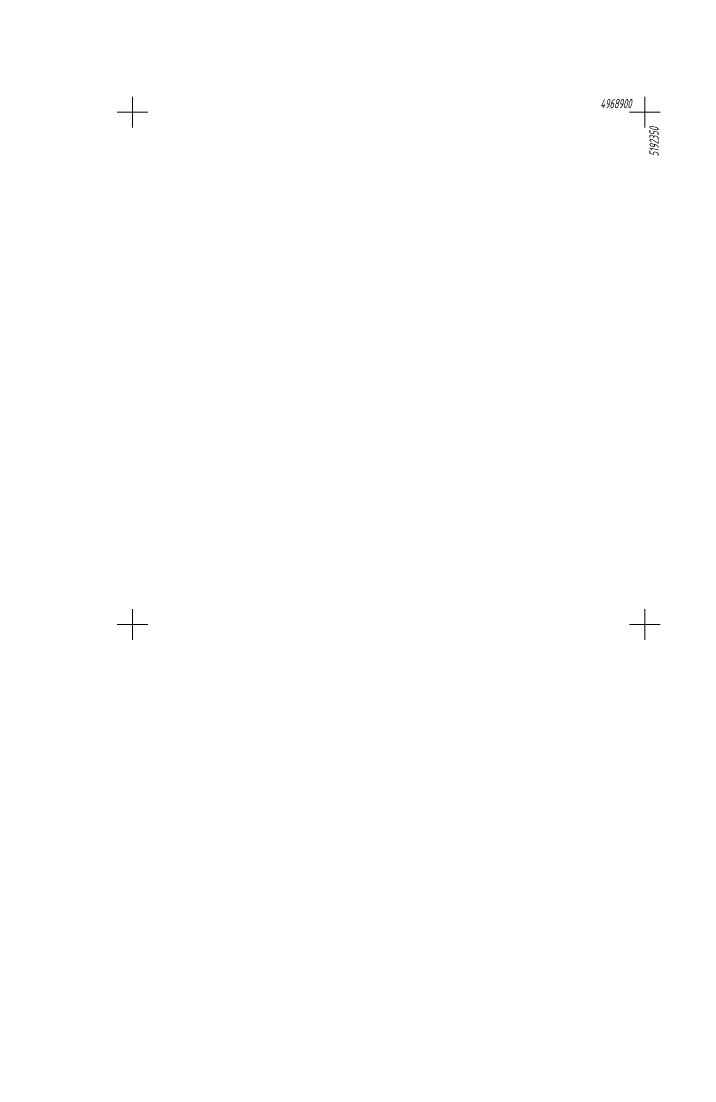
# Model space of a CAD drawing. Header units: metres. Extents: x -857 to 4713, y -766 to 4803.
# Drawn here: x 1877.7 to 1943.4, y 1200.9 to 1304.3 of the extents above; entities that cross this region are included whole.
import ezdxf

# ---------------------------------------------------------------- set-up
doc = ezdxf.new("R2010")
doc.units = ezdxf.units.M
doc.layers.add('Grid', color=7, linetype='Continuous', lineweight=18, transparency=0.65)
doc.layers.add('Рамка и сетка', color=7, linetype='Continuous', lineweight=18, transparency=0.65)
doc.styles.get("Standard").update_dxf_attribs({"font": 'GOST_0.TTF', "oblique": 15})

# ---------------------------------------------------------------- blocks, each defined once
blk = doc.blocks.new('GRID')
at = {"layer": 'Grid', "color": 104}
blk.add_line((-1.5, 0), (1.5, 0), dxfattribs=at)
for points in [[(0, 0), (0, 1.5)], [(0, 0), (0, -1.5)]]:
    blk.add_lwpolyline(points, dxfattribs=at)

msp = doc.modelspace()

# ---------------------------------------------------------------- linework, layer by layer
msp.add_circle((1927.819, 2018.595), 2784.802)

# ---------------------------------------------------------------- block references
at = {"layer": 'Grid', "color": 7, "linetype": 'Continuous'}
for p in [(1888.559, 1295.422), (1938.559, 1295.422), (1938.559, 1295.422), (1888.559, 1245.422), (1938.559, 1245.422), (1938.559, 1245.422)]:
    msp.add_blockref('GRID', p, dxfattribs=at)

# ---------------------------------------------------------------- texts
at = {"layer": 'Рамка и сетка', "oblique": 13, "width": 0.8}
msp.add_text('4968900', height=0.9, dxfattribs=at).set_placement((1934.209, 1295.811))
msp.add_text('5192350', height=0.9, rotation=90, dxfattribs=at).set_placement((1939.907, 1291.11))

doc.saveas('drawing.dxf')
